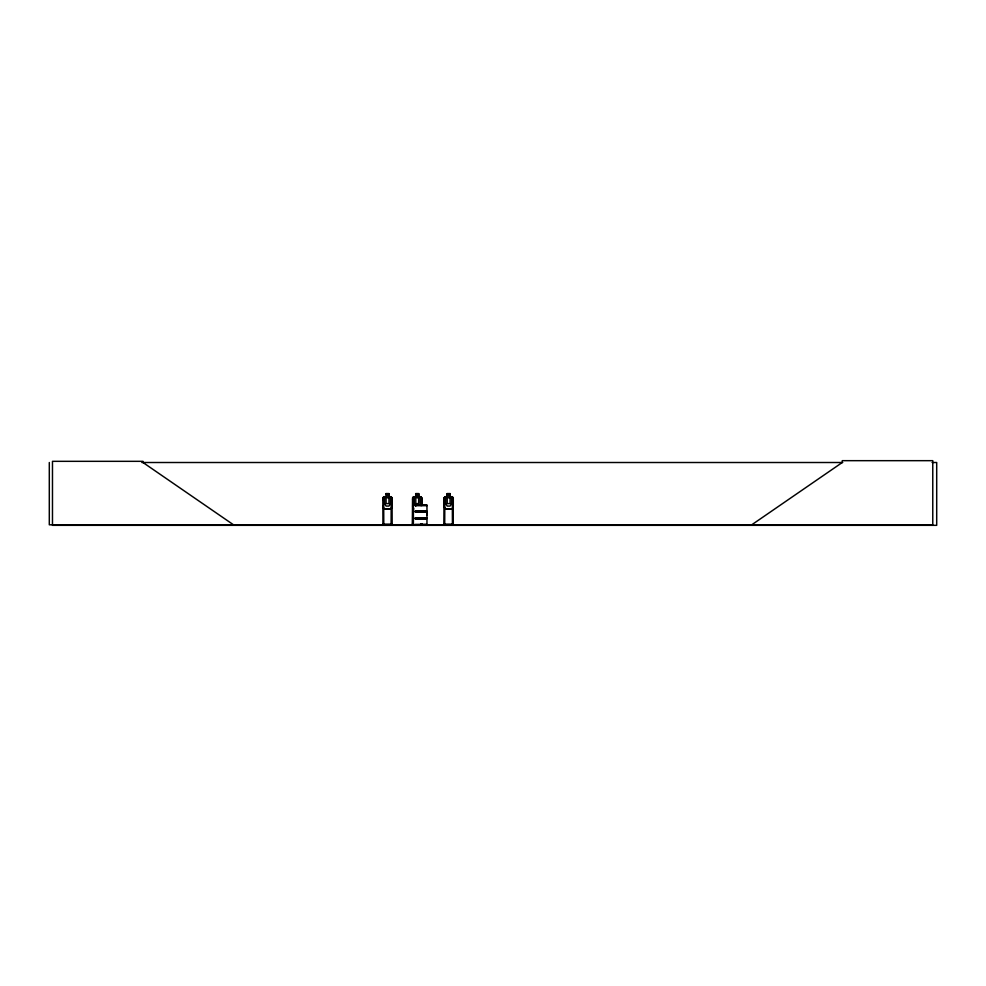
<?xml version="1.0" encoding="UTF-8"?>
<svg xmlns="http://www.w3.org/2000/svg" width="986" height="986" viewBox="0 0 986 986"><rect width="100%" height="100%" fill="white"/><g stroke="black" fill="none" stroke-linecap="round" stroke-linejoin="round"><path stroke-width="1.48" d="M426.95 514.938L426.95 512.042L415.205 512.042M386.081 493.703L388.965 493.703L388.965 496.796L390.518 497.831L390.518 503.599L388.965 506.077L386.081 506.077L384.54 503.599L384.54 497.831L386.081 496.796L385.982 493.604L389.076 493.604L389.076 496.697L391.072 496.697L392.157 497.782L392.157 506.089L391.023 509.059L383.924 509.059L382.987 506.077M392.157 506.089L391.097 509.158L383.837 509.158L382.888 506.089M382.987 497.844L383.924 496.796L391.023 496.796M751.751 524.798L842.266 462.508L842.266 460.672L932.768 460.672L932.768 524.798L49.3 524.798L49.3 462.508M382.605 524.737L383.776 523.886M141.836 462.508L842.734 462.508M932.078 462.508L936.7 462.508L936.7 525.328L52.48 525.328L52.48 461.325L142.995 461.325L142.995 462.508L233.497 524.798M415.796 493.703L418.68 493.703L418.68 496.796L420.221 497.831L420.221 503.599M450.084 493.703L447.2 493.703L447.2 496.796L445.66 497.831L445.66 503.599L447.2 506.077L450.084 506.077L451.637 503.599L451.637 497.831L450.084 496.796L450.195 493.604L447.102 493.604L447.102 496.697L444.994 496.697L444.008 497.794L443.86 524.798M385.982 496.697L383.874 496.697L382.888 497.794L382.925 524.798M415.685 496.697L413.578 496.697L412.592 497.794L412.308 524.737L431.092 524.798M450.195 496.697L452.192 496.697L453.289 497.782L453.289 506.089L452.229 509.158L444.957 509.158L444.008 506.089M445.043 496.796L452.155 496.796L453.178 497.831L453.277 524.798M382.827 499.68L383.677 499.68L383.776 524.798M392.058 499.68L391.208 499.68L391.109 524.798M412.542 499.68L413.393 499.68L413.393 524.798M421.774 499.68L420.923 499.68L420.923 505.584M443.959 499.68L444.809 499.68L444.711 524.798M453.178 499.68L452.327 499.68L452.426 524.798M415.192 505.091L426.975 505.091M415.192 505.288L426.975 505.3L426.95 510.884L415.205 510.884M415.217 505.658L426.95 505.658M452.155 509.059L445.043 509.059L444.107 506.077L444.107 497.844M415.131 511.29L427.049 511.29M415.131 511.648L427.049 511.648M415.205 517.823L426.963 517.823L426.963 512.042M415.131 518.217L427.049 518.217M415.131 518.574L427.049 518.574M415.205 518.981L426.963 518.981L426.963 524.552L415.18 524.786M391.109 523.886L392.157 523.886L392.157 524.798L392.058 497.831M412.444 523.886L413.491 523.886L413.491 524.798M443.86 523.886L444.908 523.886L444.908 524.798M453.277 523.886L452.229 523.886L452.229 524.798M383.776 524.145L391.109 524.145M444.908 524.145L452.229 524.145M415.217 524.392L426.95 524.392M415.796 506.077L414.243 503.599L414.243 497.831L415.796 496.796L415.685 493.604L418.779 493.604L418.779 496.697L420.775 496.697L421.872 497.782L421.872 504.709M413.627 509.059L412.703 506.077L412.703 497.844L413.627 496.796L420.739 496.796L421.774 497.831L421.774 505.584M412.592 506.089L413.553 509.158M444.057 523.886L444.057 524.798M421.872 523.886L421.872 524.798M421.675 523.886L421.675 524.798M421.022 523.886L421.022 524.798M420.825 524.145L420.825 524.798M412.641 523.886L412.777 524.798M391.306 523.886L391.306 524.798M383.591 523.886L383.591 524.798M388.447 494.22L386.598 494.22L386.598 495.255L388.447 495.255L388.447 494.22M418.163 494.22L416.302 494.22L416.302 495.255L418.163 495.255L418.163 494.22M449.579 494.22L447.718 494.22L447.718 495.255L449.579 495.255L449.579 494.22M388.965 497.831L386.081 497.831L386.081 503.599L388.965 503.599L388.965 497.831M418.68 497.831L415.796 497.831L415.796 503.599L418.68 503.599L418.68 497.831M450.084 497.831L447.2 497.831L447.2 503.599L450.084 503.599L450.084 497.831"/></g></svg>
